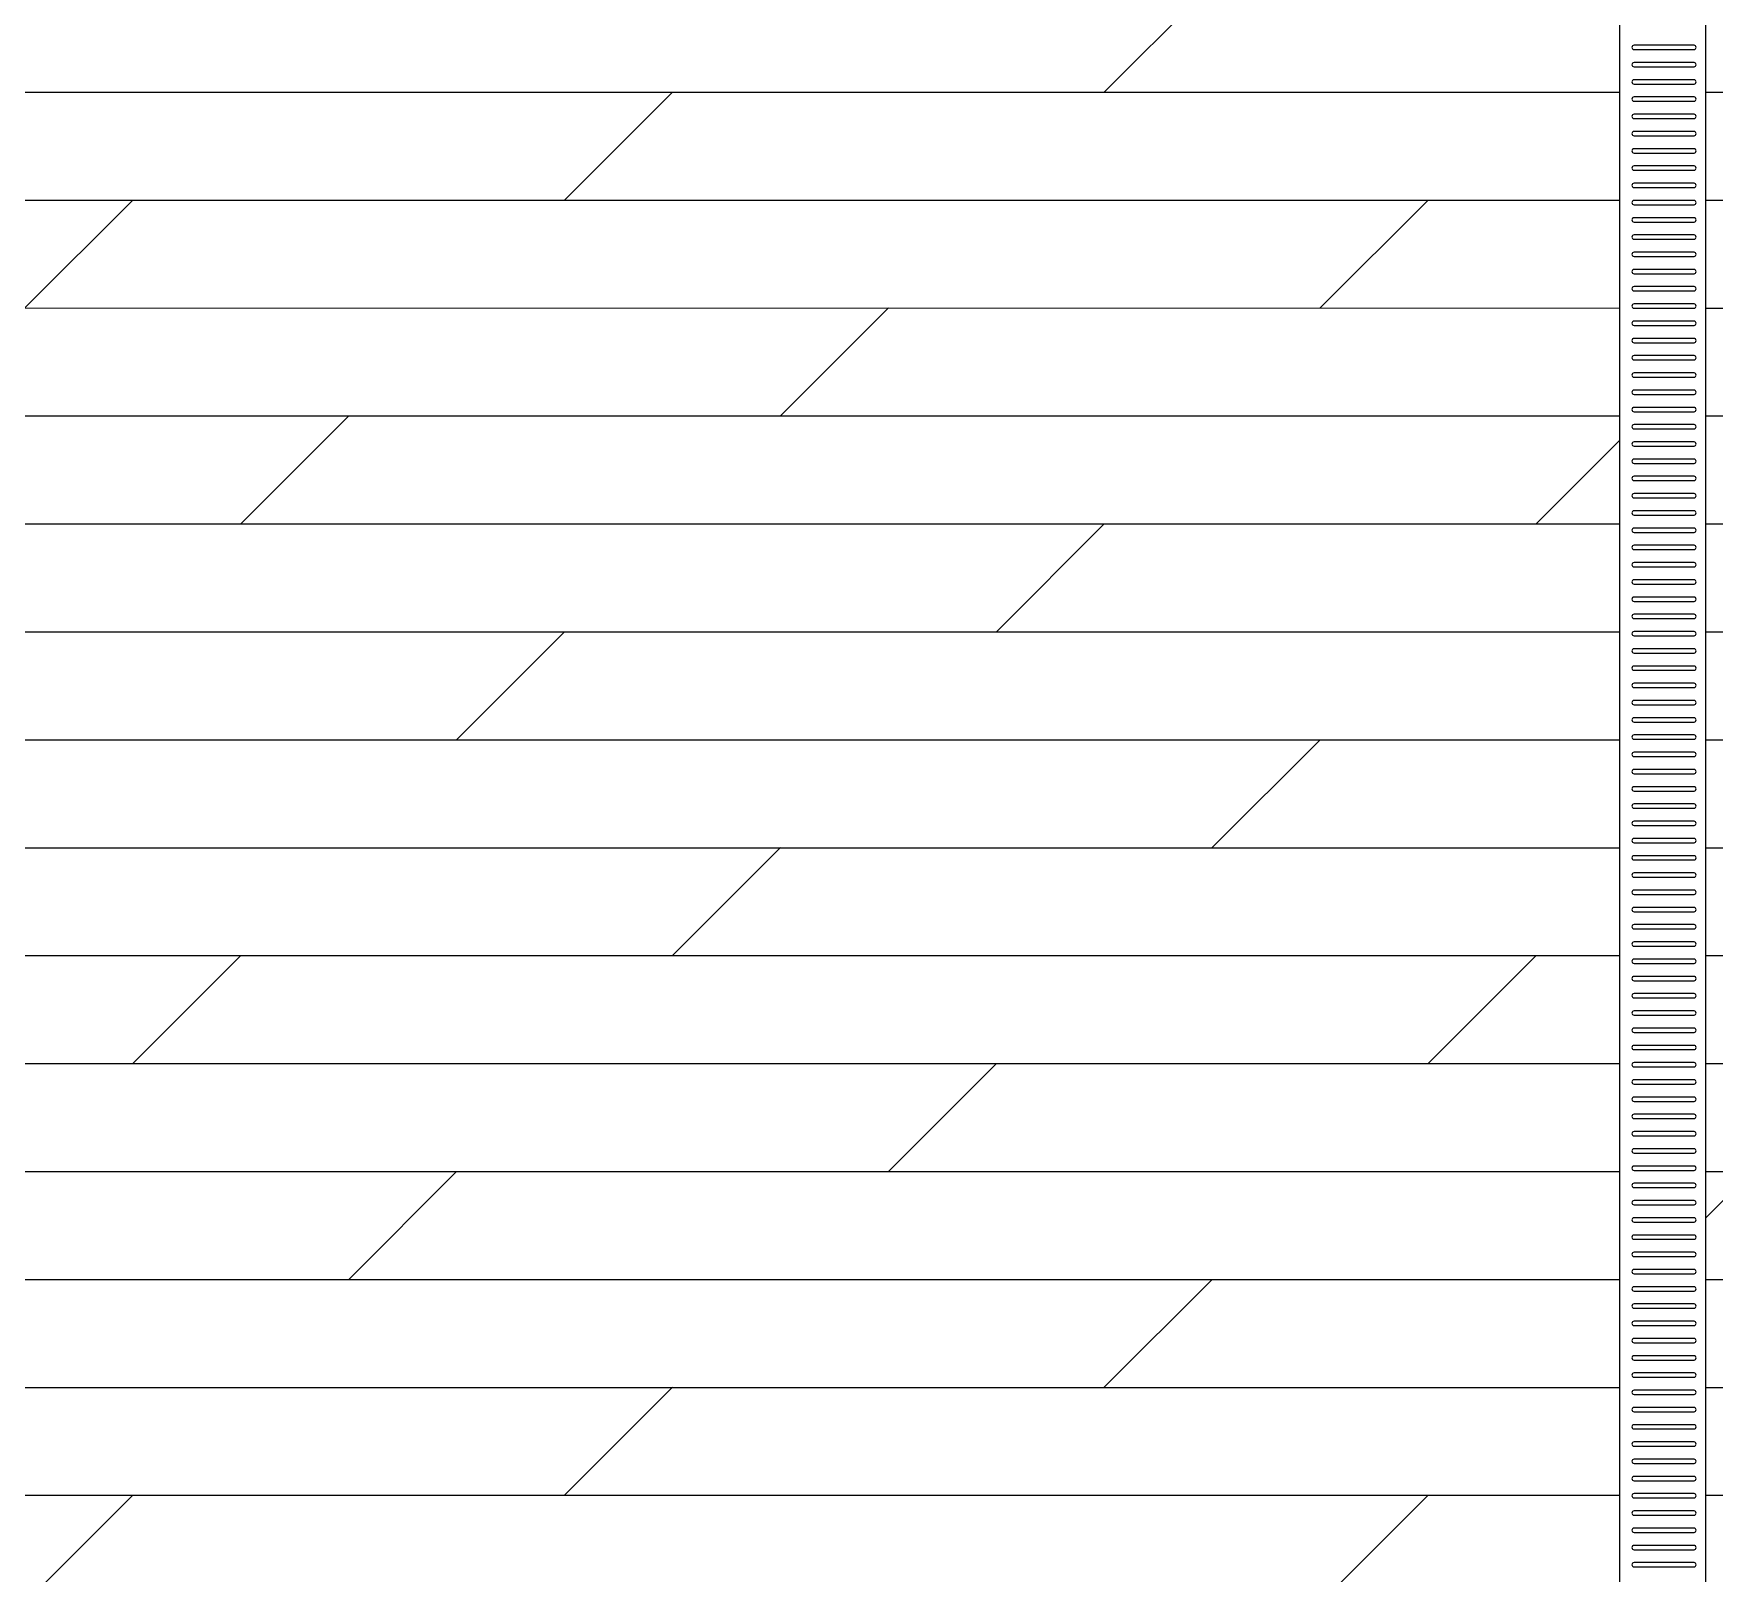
# Model space of a CAD drawing. Header units: millimetres. Extents: x -47382 to 204618, y -51045 to 127155.
# Drawn here: x 23527 to 27420, y 47399 to 50965 of the extents above; entities that cross this region are included whole.
import ezdxf

# ---------------------------------------------------------------- set-up
doc = ezdxf.new("R2010")
doc.units = ezdxf.units.MM
doc.header["$LTSCALE"] = 300
doc.header["$MEASUREMENT"] = 0
doc.layers.add('A-FLOR-PAVE-PAT1', color=251, linetype='CONTINUOUS')
doc.layers.add('A-FLOR-PFIX', color=6, linetype='CONTINUOUS')

msp = doc.modelspace()

# ---------------------------------------------------------------- hatches: boundary and pattern name
at = {"layer": 'A-FLOR-PAVE-PAT1'}
h = msp.add_hatch(dxfattribs=at)
h.set_pattern_fill('DOLMIT', color=256, scale=1000)
h.set_pattern_definition([(0, (-72021493.09, 8621329.2), (0, 250), []), (45, (-72021493.1, 8621329.2), (-499.999999, 499.999999), [353.553391, -707.106781])])
h.paths.add_polyline_path([(27200, 51971.4), (25000, 51971.4), (25000, 55474.8), (20201.1, 55474.8), (20200, 49821.4), (22400, 49821.4), (22400, 46871.4), (20200, 46871.4), (20200, 44371.4), (27200, 44371.4)])
h.paths.add_polyline_path([(25200, 52171.4), (25201.2, 55674.8), (25200, 55674.8)])
h.paths.add_polyline_path([(20202.4, 55674.8), (20201.2, 55674.8), (20201.2, 55573.1)])
edge = h.paths.add_edge_path()
edge.add_line((27400, 47271.4), (28750, 47271.4))
edge.add_line((28750, 47271.4), (28750, 48866.4))
edge.add_line((28750, 48866.4), (27970, 48866.4))
edge.add_arc((28825, 48866.4), 855, 98.4067, 180, ccw=False)
edge.add_line((28700, 49712.3), (28700, 49730.6))
edge.add_arc((28825, 50576.4), 854.9, 181.6706, 261.5951, ccw=False)
edge.add_line((27970.4, 50551.4), (27970.4, 50576.4))
edge.add_line((27970.4, 50576.4), (28750, 50576.4))
edge.add_line((28750, 50576.4), (28750, 52171.4))
edge.add_line((28750, 52171.4), (27400, 52171.4))
edge.add_line((27400, 52171.4), (27400, 47271.4))

# ---------------------------------------------------------------- linework, layer by layer
at = {"layer": 'A-FLOR-PFIX'}
for points in [[(20202.4, 55674.8), (20200, 55474.8), (25000, 55474.8), (25000, 51971.4), (27200, 51971.4), (27200, 44371.4), (27400, 44371.4), (27400, 52171.4), (25200, 52171.4), (25200, 55674.8), (20202.4, 55674.8), (20200, 55474.8)], [(27200, 51971.4), (27200, 44371.4), (27400, 44371.4), (27400, 52171.4), (27200, 52171.4)]]:
    msp.add_lwpolyline(points, close=True, dxfattribs=at)
for points in [[(27234, 50928.1), (27372.8, 50928.1, 1), (27372.8, 50938.1), (27234, 50938.1, 1)], [(27234, 50888.1), (27372.8, 50888.1, 1), (27372.8, 50898.1), (27234, 50898.1, 1)], [(27234, 50848.2), (27372.8, 50848.2, 1), (27372.8, 50858.2), (27234, 50858.2, 1)], [(27234, 50808.3), (27372.8, 50808.3, 1), (27372.8, 50818.3), (27234, 50818.3, 1)], [(27234, 50768.3), (27372.8, 50768.3, 1), (27372.8, 50778.3), (27234, 50778.3, 1)], [(27234, 50728.4), (27372.8, 50728.4, 1), (27372.8, 50738.4), (27234, 50738.4, 1)], [(27234, 50688.5), (27372.8, 50688.5, 1), (27372.8, 50698.5), (27234, 50698.5, 1)], [(27234, 50648.5), (27372.8, 50648.5, 1), (27372.8, 50658.5), (27234, 50658.5, 1)], [(27234, 50608.6), (27372.8, 50608.6, 1), (27372.8, 50618.6), (27234, 50618.6, 1)], [(27234, 50568.6), (27372.8, 50568.6, 1), (27372.8, 50578.6), (27234, 50578.6, 1)], [(27234, 50528.7), (27372.8, 50528.7, 1), (27372.8, 50538.7), (27234, 50538.7, 1)], [(27234, 50488.8), (27372.8, 50488.8, 1), (27372.8, 50498.8), (27234, 50498.8, 1)], [(27234, 50448.8), (27372.8, 50448.8, 1), (27372.8, 50458.8), (27234, 50458.8, 1)], [(27234, 50408.9), (27372.8, 50408.9, 1), (27372.8, 50418.9), (27234, 50418.9, 1)], [(27234, 50369), (27372.8, 50369, 1), (27372.8, 50379), (27234, 50379, 1)], [(27234, 50329), (27372.8, 50329, 1), (27372.8, 50339), (27234, 50339, 1)], [(27234, 50289.1), (27372.8, 50289.1, 1), (27372.8, 50299.1), (27234, 50299.1, 1)], [(27234, 50249.2), (27372.8, 50249.2, 1), (27372.8, 50259.2), (27234, 50259.2, 1)], [(27234, 50209.2), (27372.8, 50209.2, 1), (27372.8, 50219.2), (27234, 50219.2, 1)], [(27234, 50169.3), (27372.8, 50169.3, 1), (27372.8, 50179.3), (27234, 50179.3, 1)], [(27234, 50129.3), (27372.8, 50129.3, 1), (27372.8, 50139.3), (27234, 50139.3, 1)], [(27234, 50089.4), (27372.8, 50089.4, 1), (27372.8, 50099.4), (27234, 50099.4, 1)], [(27234, 50049.5), (27372.8, 50049.5, 1), (27372.8, 50059.5), (27234, 50059.5, 1)], [(27234, 50009.5), (27372.8, 50009.5, 1), (27372.8, 50019.5), (27234, 50019.5, 1)], [(27234, 49969.6), (27372.8, 49969.6, 1), (27372.8, 49979.6), (27234, 49979.6, 1)], [(27234, 49929.7), (27372.8, 49929.7, 1), (27372.8, 49939.7), (27234, 49939.7, 1)], [(27234, 49889.7), (27372.8, 49889.7, 1), (27372.8, 49899.7), (27234, 49899.7, 1)], [(27234, 49849.8), (27372.8, 49849.8, 1), (27372.8, 49859.8), (27234, 49859.8, 1)], [(27234, 49809.8), (27372.8, 49809.8, 1), (27372.8, 49819.8), (27234, 49819.8, 1)], [(27234, 49769.9), (27372.8, 49769.9, 1), (27372.8, 49779.9), (27234, 49779.9, 1)], [(27234, 49730), (27372.8, 49730, 1), (27372.8, 49740), (27234, 49740, 1)], [(27234, 49690), (27372.8, 49690, 1), (27372.8, 49700), (27234, 49700, 1)], [(27234, 49650.1), (27372.8, 49650.1, 1), (27372.8, 49660.1), (27234, 49660.1, 1)], [(27234, 49610.2), (27372.8, 49610.2, 1), (27372.8, 49620.2), (27234, 49620.2, 1)], [(27234, 49570.2), (27372.8, 49570.2, 1), (27372.8, 49580.2), (27234, 49580.2, 1)], [(27234, 49530.3), (27372.8, 49530.3, 1), (27372.8, 49540.3), (27234, 49540.3, 1)], [(27234, 49490.3), (27372.8, 49490.3, 1), (27372.8, 49500.3), (27234, 49500.3, 1)], [(27234, 49450.4), (27372.8, 49450.4, 1), (27372.8, 49460.4), (27234, 49460.4, 1)], [(27234, 49410.5), (27372.8, 49410.5, 1), (27372.8, 49420.5), (27234, 49420.5, 1)], [(27234, 49370.5), (27372.8, 49370.5, 1), (27372.8, 49380.5), (27234, 49380.5, 1)], [(27234, 49330.6), (27372.8, 49330.6, 1), (27372.8, 49340.6), (27234, 49340.6, 1)], [(27234, 49290.7), (27372.8, 49290.7, 1), (27372.8, 49300.7), (27234, 49300.7, 1)], [(27234, 49250.7), (27372.8, 49250.7, 1), (27372.8, 49260.7), (27234, 49260.7, 1)], [(27234, 49210.8), (27372.8, 49210.8, 1), (27372.8, 49220.8), (27234, 49220.8, 1)], [(27234, 49170.9), (27372.8, 49170.9, 1), (27372.8, 49180.9), (27234, 49180.9, 1)], [(27234, 49130.9), (27372.8, 49130.9, 1), (27372.8, 49140.9), (27234, 49140.9, 1)], [(27234, 49091), (27372.8, 49091, 1), (27372.8, 49101), (27234, 49101, 1)], [(27234, 49051), (27372.8, 49051, 1), (27372.8, 49061), (27234, 49061, 1)], [(27234, 49011.1), (27372.8, 49011.1, 1), (27372.8, 49021.1), (27234, 49021.1, 1)], [(27234, 48971.2), (27372.8, 48971.2, 1), (27372.8, 48981.2), (27234, 48981.2, 1)], [(27234, 48931.2), (27372.8, 48931.2, 1), (27372.8, 48941.2), (27234, 48941.2, 1)], [(27234, 48891.3), (27372.8, 48891.3, 1), (27372.8, 48901.3), (27234, 48901.3, 1)], [(27234, 48851.4), (27372.8, 48851.4, 1), (27372.8, 48861.4), (27234, 48861.4, 1)], [(27234, 48811.4), (27372.8, 48811.4, 1), (27372.8, 48821.4), (27234, 48821.4, 1)], [(27234, 48771.5), (27372.8, 48771.5, 1), (27372.8, 48781.5), (27234, 48781.5, 1)], [(27234, 48731.5), (27372.8, 48731.5, 1), (27372.8, 48741.5), (27234, 48741.5, 1)], [(27234, 48691.6), (27372.8, 48691.6, 1), (27372.8, 48701.6), (27234, 48701.6, 1)], [(27234, 48651.7), (27372.8, 48651.7, 1), (27372.8, 48661.7), (27234, 48661.7, 1)], [(27234, 48611.7), (27372.8, 48611.7, 1), (27372.8, 48621.7), (27234, 48621.7, 1)], [(27234, 48571.8), (27372.8, 48571.8, 1), (27372.8, 48581.8), (27234, 48581.8, 1)], [(27234, 48531.9), (27372.8, 48531.9, 1), (27372.8, 48541.9), (27234, 48541.9, 1)], [(27234, 48491.9), (27372.8, 48491.9, 1), (27372.8, 48501.9), (27234, 48501.9, 1)], [(27234, 48452), (27372.8, 48452, 1), (27372.8, 48462), (27234, 48462, 1)], [(27234, 48412.1), (27372.8, 48412.1, 1), (27372.8, 48422.1), (27234, 48422.1, 1)], [(27234, 48372.1), (27372.8, 48372.1, 1), (27372.8, 48382.1), (27234, 48382.1, 1)], [(27234, 48332.2), (27372.8, 48332.2, 1), (27372.8, 48342.2), (27234, 48342.2, 1)], [(27234, 48292.2), (27372.8, 48292.2, 1), (27372.8, 48302.2), (27234, 48302.2, 1)], [(27234, 48252.3), (27372.8, 48252.3, 1), (27372.8, 48262.3), (27234, 48262.3, 1)], [(27234, 48212.4), (27372.8, 48212.4, 1), (27372.8, 48222.4), (27234, 48222.4, 1)], [(27234, 48172.4), (27372.8, 48172.4, 1), (27372.8, 48182.4), (27234, 48182.4, 1)], [(27234, 48132.5), (27372.8, 48132.5, 1), (27372.8, 48142.5), (27234, 48142.5, 1)], [(27234, 48092.6), (27372.8, 48092.6, 1), (27372.8, 48102.6), (27234, 48102.6, 1)], [(27234, 48052.6), (27372.8, 48052.6, 1), (27372.8, 48062.6), (27234, 48062.6, 1)], [(27234, 48012.7), (27372.8, 48012.7, 1), (27372.8, 48022.7), (27234, 48022.7, 1)], [(27234, 47972.7), (27372.8, 47972.7, 1), (27372.8, 47982.7), (27234, 47982.7, 1)], [(27234, 47932.8), (27372.8, 47932.8, 1), (27372.8, 47942.8), (27234, 47942.8, 1)], [(27234, 47892.9), (27372.8, 47892.9, 1), (27372.8, 47902.9), (27234, 47902.9, 1)], [(27234, 47852.9), (27372.8, 47852.9, 1), (27372.8, 47862.9), (27234, 47862.9, 1)], [(27234, 47813), (27372.8, 47813, 1), (27372.8, 47823), (27234, 47823, 1)], [(27234, 47773.1), (27372.8, 47773.1, 1), (27372.8, 47783.1), (27234, 47783.1, 1)], [(27234, 47733.1), (27372.8, 47733.1, 1), (27372.8, 47743.1), (27234, 47743.1, 1)], [(27234, 47693.2), (27372.8, 47693.2, 1), (27372.8, 47703.2), (27234, 47703.2, 1)], [(27234, 47653.2), (27372.8, 47653.2, 1), (27372.8, 47663.2), (27234, 47663.2, 1)], [(27234, 47613.3), (27372.8, 47613.3, 1), (27372.8, 47623.3), (27234, 47623.3, 1)], [(27234, 47573.4), (27372.8, 47573.4, 1), (27372.8, 47583.4), (27234, 47583.4, 1)], [(27234, 47533.4), (27372.8, 47533.4, 1), (27372.8, 47543.4), (27234, 47543.4, 1)], [(27234, 47493.5), (27372.8, 47493.5, 1), (27372.8, 47503.5), (27234, 47503.5, 1)], [(27234, 47453.6), (27372.8, 47453.6, 1), (27372.8, 47463.6), (27234, 47463.6, 1)], [(27234, 47413.6), (27372.8, 47413.6, 1), (27372.8, 47423.6), (27234, 47423.6, 1)]]:
    msp.add_lwpolyline(points, format="xyb", close=True, dxfattribs=at)

doc.saveas('drawing.dxf')
